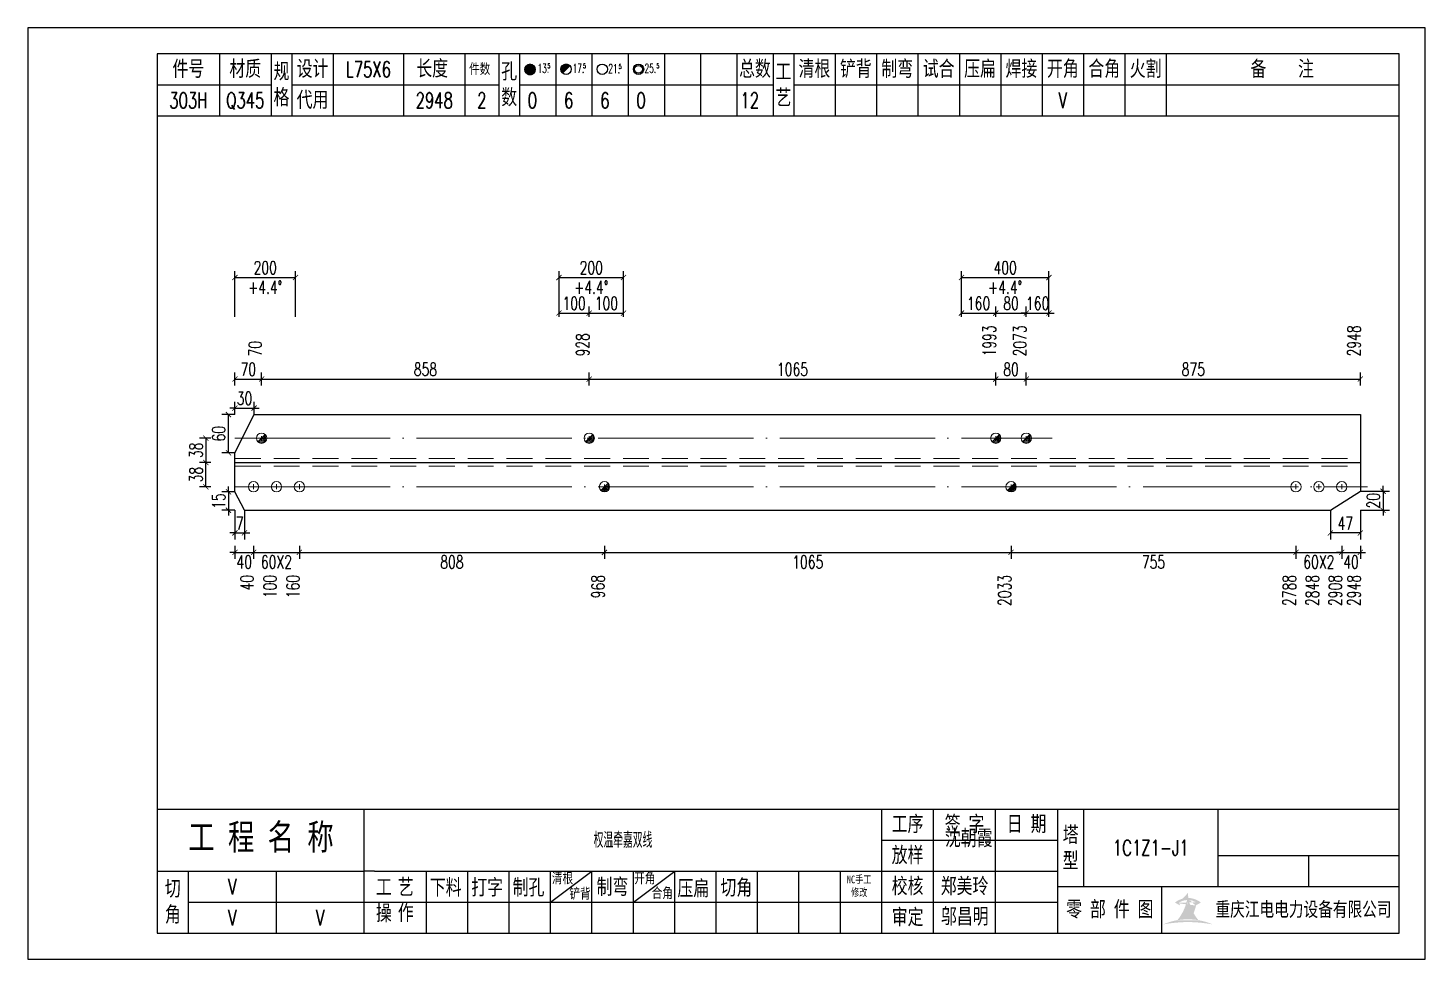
# Model space of a CAD drawing. Header units: millimetres. Extents: x -524 to 9570, y -2481 to 180.
# Drawn here: x 1200 to 1470, y -1200 to -1020 of the extents above; entities that cross this region are included whole.
import ezdxf
from ezdxf.enums import TextEntityAlignment as Align

# ---------------------------------------------------------------- set-up
doc = ezdxf.new("R2010")
doc.units = ezdxf.units.MM
doc.header["$LTSCALE"] = 20
doc.header["$PDMODE"] = 1
doc.linetypes.add('DASHDOT2X', pattern=[1.75, 1.5, -0.125, 0, -0.125])
doc.linetypes.add('HIDDEN', pattern=[0.375, 0.25, -0.125])
for name, color, linetype, lineweight in [('1', 7, 'Continuous', 25), ('11', 1, 'Continuous', 13), ('2', 1, 'HIDDEN', 13), ('5', 7, 'Continuous', 13), ('7', 3, 'DASHDOT2X', 13)]:
    doc.layers.add(name, color=color, linetype=linetype, lineweight=lineweight)
doc.styles.get("Standard").update_dxf_attribs({"font": 'simplex', "width": 0.7, "bigfont": 'gbhzfs.shx'})
doc.styles.add('SYMBOL_TXT', font='txt.shx', dxfattribs={"width": 0.6})
doc.styles.add('TITLE_TXT', font='simplex.shx', dxfattribs={"width": 0.75, "height": 2.5, "bigfont": 'gbhzfs.shx'})
doc.dimstyles.new('dimStyle4', dxfattribs={"dimtxt": 2.5, "dimasz": 1, "dimexe": 1.25, "dimexo": 0, "dimgap": 0.63, "dimtad": 2, "dimzin": 0, "dimdsep": 46, "dimtxsty": 'standard', "dimblk": 'ARCHTICK', "dimblk1": 'ARCHTICK', "dimblk2": 'ARCHTICK', "dimcen": 0.09, "dimadec": 0, "dimazin": 0, "dimtfac": 1, "dimtdec": 1, "dimtix": 1, "dimtmove": 2, "dimatfit": 3, "dimfxl": 0, "dimtolj": 1, "dimtzin": 0, "dimarcsym": 0})
doc.dimstyles.get("Standard").update_dxf_attribs({"dimtxt": 2.5, "dimasz": 1, "dimexe": 1.25, "dimexo": 0, "dimgap": 0.63, "dimtad": 1, "dimzin": 0, "dimdsep": 46, "dimtxsty": 'standard', "dimblk": 'ARCHTICK', "dimblk1": 'ARCHTICK', "dimblk2": 'ARCHTICK', "dimcen": 0.09, "dimadec": 0, "dimazin": 0, "dimtfac": 1, "dimtdec": 1, "dimtix": 1, "dimtmove": 2, "dimatfit": 3, "dimfxl": 0, "dimtolj": 1, "dimtzin": 0, "dimarcsym": 0})
pattern_1 = [(0, (-3, 0), (0, 0.0125), [])]

# ---------------------------------------------------------------- blocks, each defined once
blk = doc.blocks.new('M12_HOLE')
h = blk.add_hatch()
h.set_pattern_fill('LINE', scale=0.1, style=0)
h.set_pattern_definition(pattern_1)
h.paths.add_polyline_path([(-5, 0, 1), (-1, 0, 1)])
at = {"color": 7}
blk.add_circle((-3, 0), 2, dxfattribs=at)
at = {"color": 7, "attachment_point": 1, "style": 'SYMBOL_TXT'}
for s, insert, char_height, width in [('13\\f??|b0|i0|c0|p54;.', (-0.1170648347537053, 2.110404609075999), 3.5, 5.707453662650948), ('5', (3.739322910876695, 2.264550918150206), 1.8, 2.930899999712656)]:
    blk.add_mtext(s, dxfattribs=dict(at, insert=insert, char_height=char_height, width=width))
blk = doc.blocks.new('M16_HOLE')
h = blk.add_hatch()
h.set_pattern_fill('LINE', scale=0.1, style=0)
h.set_pattern_definition(pattern_1)
h.paths.add_polyline_path([(-1.585786437626905, 1.414213562373095, 0.668178637919299), (-5, 0, 0.198912367379658), (-4.414213562373095, -1.414213562373095)])
at = {"color": 7}
blk.add_circle((-3, 0), 2, dxfattribs=at)
at = {"color": 7, "attachment_point": 1, "style": 'SYMBOL_TXT'}
for s, insert, char_height, width in [('17.', (-0.443935574240129, 2.13042063441452), 3.5, 6.3164), ('5', (3.564570640825252, 2.25180437378188), 1.8, 1.822)]:
    blk.add_mtext(s, dxfattribs=dict(at, insert=insert, char_height=char_height, width=width))
blk = doc.blocks.new('M20_HOLE')
at = {"color": 7}
blk.add_circle((-3, 0), 2, dxfattribs=at)
at = {"color": 7, "attachment_point": 1, "style": 'SYMBOL_TXT'}
for s, insert, char_height, width in [('21.', (-0.6868754558352066, 2.009036737063269), 3.5, 6.0735), ('5', (3.321630759230175, 2.009036737063269), 1.8, 1.4576)]:
    blk.add_mtext(s, dxfattribs=dict(at, insert=insert, char_height=char_height, width=width))
blk = doc.blocks.new('M24_HOLE')
at = {"color": 7}
for radius in [2, 1.5]:
    blk.add_circle((-3, 0), radius, dxfattribs=at)
at = {"color": 7, "attachment_point": 1, "style": 'SYMBOL_TXT'}
for s, insert, char_height, width in [('25.', (-0.6868754558352066, 2.13042063441452), 3.5, 2.4294), ('5', (3.928980201610216, 2.25180437378188), 1.8, 1.9435)]:
    blk.add_mtext(s, dxfattribs=dict(at, insert=insert, char_height=char_height, width=width))
blk = doc.blocks.new('A$C1E394B87')
for p, q in [((270, 180), (0, 180)), ((0, 180), (0, 0)), ((270, 0), (270, 180)), ((0, 0), (270, 0))]:
    blk.add_line(p, q)
blk = doc.blocks.new('JgCard')
h = blk.add_hatch(color=256)
edge = h.paths.add_edge_path()
edge.add_arc((223.8016524729837, -21.84717885384339), 29.00860721842082, 79.81716678233735, 89.27812697573944)
edge.add_arc((224.5325955616654, -21.84717885384339), 29.00860721842082, 90.72187302426055, 100.1828332176626)
edge.add_arc((224.0279874541857, -3.830853464385541), 11.50536553551401, 89.30709440376557, 113.6959925615352, ccw=False)
edge.add_arc((224.3062605804644, -3.830853464385541), 11.50536553551401, 66.30400743846491, 90.69290559623443, ccw=False)
edge = h.paths.add_edge_path()
edge.add_arc((233.0302112674253, 13.18449056462987), 8.873034629199061, 191.5208225546964, 219.6965150385776)
edge.add_arc((215.3040367672247, 13.18449056462987), 8.873034629199061, 320.3034849614224, 348.4791774453036)
edge.add_arc((214.0326012329333, 11.43447699248611), 10.13453382683302, 338.1301204334909, 359.9154198731663)
edge.add_arc((234.3016468017167, 11.43447699248611), 10.13453382683302, 180.0845801266699, 201.8698795665091)
edge.add_line((225.937925765641, 10.90576856469295), (225.6552856147136, 10.35609493506945))
edge.add_arc((224.1679533083088, 7.853493107532699), 3.957321353349253, 91.41975307934291, 127.4827228769255)
edge.add_arc((215.3040367672247, 13.18449056462987), 8.873034629199061, 351.0860103832611, 357.2867084751834)
edge.add_line((222.396322269009, 10.90576856469295), (222.6789624199364, 10.35609493506945))
edge.add_line((222.6789624199364, 10.35609493506945), (221.7697188924139, 10.86032854938844))
edge.add_line((225.6552856147136, 10.35609493506945), (226.5654915637542, 10.86086227359522))
edge.add_arc((224.2330238305049, 7.883670059543192), 3.536460377387214, 93.80567765797379, 121.2894356209631)
edge.add_arc((224.1012242041452, 7.883670059543192), 3.536460377387214, 58.7105643790368, 86.1943223420262)
edge.add_arc((224.1679533083088, 7.853493107532699), 3.957321353349253, 52.53023982105776, 88.60436076552203)
edge.add_arc((233.0302112674253, 13.18449056462987), 8.873034629199061, 182.7132915248167, 188.9137221835162)
edge.add_line((224.1671240173246, 11.44943760304955), (224.1671240173246, 11.41951638194644))
blk.add_hatch(color=256).paths.add_polyline_path([(224.1671240173246, 11.41951638190653, 0.09534363958971465), (224.8964730213393, 7.65936347788454, -0.02857973389665951), (226.2029576453306, 7.517096850535836, -0.1235627947319866), (224.3359488967444, 11.41233217421416, -0.1204986991669159), (225.937925765641, 10.90576856469295), (225.6552856147136, 10.35609493506945), (226.5654915637542, 10.86086227359522, 0.5402417223769541), (226.575360567148, 10.99431825130466, 0.158715983985349), (224.2643381876442, 11.80964050730302, -0.02706108524003999), (224.1671240173246, 12.76445731824299, -0.02706225299216489), (224.0699034296731, 11.80959959181416, 0.1586661026302013), (221.7598355252794, 10.99377351487396, 0.5401762534625951), (221.7697205382283, 10.86032763670437, -5.881062471050359e-06), (221.7697188924139, 10.86032854938844), (222.6789624199364, 10.35609493506945), (222.396322269009, 10.90576856469295, -0.1204986991669226), (223.9982991379056, 11.41233217421416, -0.1235627947319868), (222.1312903893195, 7.517096850535836, -0.0285797338966575), (223.4377750133108, 7.65936347788454, 0.09534363958971454)])
for p, q in [((265, 175), (25, 175)), ((25, 175), (25, 5)), ((37, 175), (37, 163)), ((47, 175), (47, 163)), ((51, 175), (51, 163)), ((59, 175), (59, 163)), ((72.61005959575064, 175), (72.61005959575061, 163)), ((84.43573710762382, 175), (84.43573710762382, 163)), ((91, 175), (91, 163)), ((95, 175), (95, 163)), ((102, 175), (102, 163)), ((109, 175), (109, 163)), ((116, 175), (116, 163)), ((123, 175), (123, 163)), ((130, 175), (130, 163)), ((137, 175), (137, 163)), ((144, 175), (144, 163)), ((148, 175), (148, 163)), ((156, 175), (156, 163)), ((164, 175), (164, 163)), ((172, 175), (172, 163)), ((180, 175), (180, 163)), ((188, 175), (188, 163)), ((196, 175), (196, 163)), ((204, 175), (204, 163)), ((212, 175), (212, 163)), ((220, 175), (220, 163)), ((265, 5), (265, 175)), ((25, 169), (47, 169)), ((51, 168.9999999999999), (91, 168.9999999999999)), ((95, 168.9999999999999), (144, 168.9999999999999)), ((148, 169), (265, 169)), ((25, 163), (265, 163)), ((25, 29), (265, 29)), ((65, 17), (65, 29)), ((165, 5), (165, 29)), ((175, 5), (175, 29)), ((187, 5), (187, 29)), ((199, 5), (199, 29)), ((204, 29), (204, 14)), ((230, 14), (230, 29)), ((165, 23), (199, 23)), ((230, 20), (265, 20)), ((247.5, 20), (247.5, 14)), ((25, 17), (65, 17)), ((31, 5), (31, 17)), ((48, 17), (48, 5)), ((65, 5), (65, 17)), ((67, 17), (65, 17)), ((67, 17), (165, 17)), ((77, 5), (77, 17)), ((85, 5), (85, 17)), ((93, 5), (93, 17)), ((101, 5), (101, 17)), ((101, 11), (109, 17)), ((109, 5), (109, 17)), ((117, 5), (117, 17)), ((117, 11), (125, 17)), ((125, 5), (125, 17)), ((133, 5), (133, 17)), ((141, 5), (141, 17)), ((149, 5), (149, 17)), ((157, 5), (157, 17)), ((165, 17), (199, 17)), ((199, 14), (265, 14)), ((219.0802760739607, 14), (219.0802760739607, 5)), ((31, 11), (65, 11)), ((65, 11), (165, 11)), ((165, 11), (199, 11)), ((25, 5), (265, 5))]:
    blk.add_line(p, q)
blk.add_lwpolyline([(96.0334779468642, 171.9855941999696, -1), (98.0334779468642, 171.9855941999696, -1)], format="xyb", close=True)
for p in [(65.8050297978753, 166), (145, 96)]:
    blk.add_point(p)
blk.add_blockref('A$C1E394B87', (0, 0))
at = {"xscale": 0.5, "yscale": 0.5, "zscale": 0.5}
for name, p in [('M12_HOLE', (98.5334779468642, 171.9855941999696)), ('M16_HOLE', (105.5, 171.9999999999999)), ('M20_HOLE', (112.5, 171.9999999999999)), ('M24_HOLE', (119.5, 171.9999999999999))]:
    blk.add_blockref(name, p, dxfattribs=at)
at = {"attachment_point": 5, "style": 'TITLE_TXT'}
for s, insert, char_height, width in [('{\\fSimHei|b0|i0|c134|p2;件号}', (31, 172), 3, 15), ('{\\fSimHei|b0|i0|c134|p2;材质}', (42, 172), 3, 8), ('{\\fSimHei|b0|i0|c134|p2;规格}', (49, 169), 3, 4), ('{\\fSimHei|b0|i0|c134|p2;设计}', (55, 171.9999999999999), 3, 8.000000000000014), ('{\\fSimHei|b0|i0|c134|p2;长度}', (78.11684221050325, 172.0531705390044), 3, 8), ('{\\fSimHei|b0|i0|c134|p2;件数}', (87.3041250533895, 171.9999999999999), 2, 8.8244), ('{\\fSimHei|b0|i0|c134|p2;孔数}', (93, 169), 3, 4), ('{\\fSimHei|b0|i0|c134|p2;总数}', (140.5, 171.9999999999999), 3, 7), ('{\\fSimHei|b0|i0|c134|p2;工\\P艺}', (146, 169), 3, 4), ('{\\fSimHei|b0|i0|c134|p2;清根}', (152, 172), 3, 8), ('{\\fSimHei|b0|i0|c134|p2;铲背}', (160, 172), 3, 8), ('{\\fSimHei|b0|i0|c134|p2;制弯}', (168, 172), 3, 8.000000000000028), ('{\\fSimHei|b0|i0|c134|p2;试合}', (176, 172), 3, 8), ('{\\fSimHei|b0|i0|c134|p2;压扁}', (184, 172), 3, 8), ('{\\fSimHei|b0|i0|c134|p2;焊接}', (192, 172), 3, 8), ('{\\fSimHei|b0|i0|c134|p2;开角}', (200, 172), 3, 8.000000000000057), ('{\\fSimHei|b0|i0|c134|p2;合角}', (208, 172), 3, 8), ('{\\fSimHei|b0|i0|c134|p2;火割}', (216, 172), 3, 8), ('{\\fSimHei|b0|i0|c134|p2;备    注}', (242.3967818627186, 171.9765054582008), 3, 22), ('{\\fSimHei|b0|i0|c134|p2;代用}', (55, 166), 3, 8), ('{\\fSimHei|b0|i0|c134|p2;工序}', (170, 26), 3, 10), ('{\\fSimHei|b0|i0|c134|p2;签 字}', (181, 26), 3, 12), ('{\\fSimHei|b0|i0|c134|p2;日 期}', (193, 26), 3, 12), ('{\\fSimHei|b0|i0|c134|p2;工 程 名 称}', (45.04268864723963, 23.33842704880232), 5, 47.33333333333334), ('{\\fSimHei|b0|i0|c134|p2;^I沈朝霞}', (181.0520504248258, 23.27747906449889), 3, 12), ('{\\fSimHei|b0|i0|c134|p2;塔\\P型}', (201.5, 21.5), 3, 5.000000000000028), ('{\\fSimHei|b0|i0|c134|p2;放样}', (170, 20), 3, 10), ('{\\fSimHei|b0|i0|c134|p2;清根}', (103.3080888185272, 15.56254542211099), 2, 8), ('{\\fSimHei|b0|i0|c134|p2;开角}', (119.2123351337376, 15.54156681030855), 2, 8.000000000000057), ('{\\fSimHei|b0|i0|c134|p2;NC手工修改}', (160.6311373906198, 14.05820252967675), 1.5, 6.204069777279955), ('{\\fSimHei|b0|i0|c134|p2;切\\P角}', (28, 11), 3, 6.000000000000004), ('{\\fSimHei|b0|i0|c134|p2;工\\P操}', (68.78408056366106, 11.29930144135182), 3, 6.000000000000004), ('{\\fSimHei|b0|i0|c134|p2;艺\\P作}', (73.01340619218274, 11.29930144135182), 3, 6.000000000000004), ('{\\fSimHei|b0|i0|c134|p2;下料}', (80.74376492044746, 13.75191016783555), 3, 8), ('{\\fSimHei|b0|i0|c134|p2;打字}', (88.74376492044746, 13.75191016783555), 3, 8), ('{\\fSimHei|b0|i0|c134|p2;制孔}', (96.74376492044746, 13.75191016783555), 3, 8.000000000000028), ('{\\fSimHei|b0|i0|c134|p2;铲背}', (106.6982872637203, 12.58010217278223), 2, 8), ('{\\fSimHei|b0|i0|c134|p2;制弯}', (112.9524832210667, 13.86807755023182), 3, 8.000000000000028), ('{\\fSimHei|b0|i0|c134|p2;合角}', (122.601153766583, 12.67610618408509), 2, 8), ('{\\fSimHei|b0|i0|c134|p2;压扁}', (128.5896913500159, 13.56672241423536), 3, 8), ('{\\fSimHei|b0|i0|c134|p2;切角}', (136.8970089545677, 13.6938446517654), 3, 8), ('{\\fSimHei|b0|i0|c134|p2;校核}', (170, 14), 3, 10.00000000000003), ('{\\fSimHei|b0|i0|c134|p2;郑美玲}', (181, 14), 3, 12), ('{\\fSimHei|b0|i0|c134|p2;零 部 件 图}', (209.0827348158753, 9.5), 3, 30.76131175444226), ('{\\fSimHei|b0|i0|c134|p2;重庆江电电力设备有限公司}', (246.5086378857131, 9.475432444103376), 2.772000000000001, 63.29400000000002), ('{\\fSimHei|b0|i0|c134|p2;审定}', (170, 8), 3, 10), ('{\\fSimHei|b0|i0|c134|p2;邬昌明}', (181.0428184060297, 8.12303372435349), 3, 12)]:
    blk.add_mtext(s, dxfattribs=dict(at, insert=insert, char_height=char_height, width=width))
blk = doc.blocks.new('M20')
for p, q in [((-0.5, 0), (0.5, 0)), ((0, -0.5), (0, 0.5))]:
    blk.add_line(p, q)
blk.add_circle((0, 0), 1)
blk = doc.blocks.new('M16')
for p, q in [((-0.7071067811865476, -0.7071067811865476), (0.7071067811865475, 0.7071067811865475)), ((-0.4, 4.898425415289509e-17), (0.4, 0)), ((2.449212707644755e-17, 0.4), (0, -0.4))]:
    blk.add_line(p, q)
blk.add_circle((0, 0), 1)
for centre, radius, end in [((0, 0), 0.8, 45.00000000000001), ((0, 0), 0.6, 45.00000000000001), ((0, 0), 0.4, 45.00000000000001), ((-5.551115123125783e-17, -5.551115123125783e-17), 0.2, 45)]:
    blk.add_arc(centre, radius, 225, end)
blk = doc.blocks.new('_ArchTick')
at = {"color": 0, "linetype": 'ByBlock', "const_width": 0.15}
blk.add_lwpolyline([(-0.5, -0.5), (0.5, 0.5)], dxfattribs=at)
blk = doc.blocks.new('*D641')
at = {"layer": '11', "color": 0, "lineweight": -2}
for p, q in [((1239.999996296785, -1120.125012380202), (1239.999996296785, -1122.625012380202)), ((1243.599996296784, -1120.125012380202), (1243.599996296784, -1122.625012380202)), ((1239.999996296785, -1121.375012380202), (1238.999996296785, -1121.375012380202)), ((1239.999996296785, -1121.375012380202), (1243.599996296784, -1121.375012380202)), ((1243.599996296784, -1121.375012380202), (1244.599996296784, -1121.375012380202))]:
    blk.add_line(p, q, dxfattribs=at)
at = {"layer": 'Defpoints', "color": 0}
for p in [(1239.999996296785, -1120.125012380202), (1243.599996296784, -1120.125012380202), (1243.599996296784, -1121.375012380202)]:
    blk.add_point(p, dxfattribs=at)
at = {"layer": '11', "color": 0, "lineweight": -2}
blk.add_blockref('_ArchTick', (1239.999996296785, -1121.375012380202), dxfattribs=at)
at = {"layer": '11', "color": 0, "lineweight": -2, "rotation": 180}
blk.add_blockref('_ArchTick', (1243.599996296784, -1121.375012380202), dxfattribs=at)
at = {"layer": '11', "color": 0, "insert": (1241.799996296784, -1123.255012380202), "char_height": 2.5, "attachment_point": 5}
blk.add_mtext('\\A1;40', dxfattribs=at)
blk = doc.blocks.new('*D642')
at = {"layer": '11', "color": 0, "lineweight": -2}
for p, q in [((1243.599996296784, -1120.125012380202), (1243.599996296784, -1122.625012380202)), ((1252.453403645533, -1120.125012380202), (1252.453403645533, -1122.625012380202)), ((1243.599996296784, -1121.375012380202), (1252.453403645533, -1121.375012380202))]:
    blk.add_line(p, q, dxfattribs=at)
at = {"layer": 'Defpoints', "color": 0}
for p in [(1243.599996296784, -1120.125012380202), (1252.453403645533, -1120.125012380202), (1252.453403645533, -1121.375012380202)]:
    blk.add_point(p, dxfattribs=at)
at = {"layer": '11', "color": 0, "lineweight": -2, "rotation": 180}
blk.add_blockref('_ArchTick', (1243.599996296784, -1121.375012380202), dxfattribs=at)
at = {"layer": '11', "color": 0, "lineweight": -2}
blk.add_blockref('_ArchTick', (1252.453403645533, -1121.375012380202), dxfattribs=at)
at = {"layer": '11', "color": 0, "insert": (1248.026699971158, -1123.255012380202), "char_height": 2.5, "attachment_point": 5}
blk.add_mtext('\\A1;60X2', dxfattribs=at)
blk = doc.blocks.new('*D643')
at = {"layer": '11', "color": 0, "lineweight": -2}
for p, q in [((1252.453403645533, -1120.125012380202), (1252.453403645533, -1122.625012380202)), ((1311.417482243371, -1120.125012380202), (1311.417482243371, -1122.625012380202)), ((1252.453403645533, -1121.375012380202), (1311.417482243371, -1121.375012380202))]:
    blk.add_line(p, q, dxfattribs=at)
at = {"layer": 'Defpoints', "color": 0}
for p in [(1252.453403645533, -1120.125012380202), (1311.417482243371, -1120.125012380202), (1311.417482243371, -1121.375012380202)]:
    blk.add_point(p, dxfattribs=at)
at = {"layer": '11', "color": 0, "lineweight": -2, "rotation": 180}
blk.add_blockref('_ArchTick', (1252.453403645533, -1121.375012380202), dxfattribs=at)
at = {"layer": '11', "color": 0, "lineweight": -2}
blk.add_blockref('_ArchTick', (1311.417482243371, -1121.375012380202), dxfattribs=at)
at = {"layer": '11', "color": 0, "insert": (1281.935442944452, -1123.255012380202), "char_height": 2.5, "attachment_point": 5}
blk.add_mtext('\\A1;808', dxfattribs=at)
blk = doc.blocks.new('*D644')
at = {"layer": '11', "color": 0, "lineweight": -2}
for p, q in [((1311.417482243371, -1120.125012380202), (1311.417482243371, -1122.625012380202)), ((1389.991472463527, -1120.125012380202), (1389.991472463527, -1122.625012380202)), ((1311.417482243371, -1121.375012380202), (1389.991472463527, -1121.375012380202))]:
    blk.add_line(p, q, dxfattribs=at)
at = {"layer": 'Defpoints', "color": 0}
for p in [(1311.417482243371, -1120.125012380202), (1389.991472463527, -1120.125012380202), (1389.991472463527, -1121.375012380202)]:
    blk.add_point(p, dxfattribs=at)
at = {"layer": '11', "color": 0, "lineweight": -2, "rotation": 180}
blk.add_blockref('_ArchTick', (1311.417482243371, -1121.375012380202), dxfattribs=at)
at = {"layer": '11', "color": 0, "lineweight": -2}
blk.add_blockref('_ArchTick', (1389.991472463527, -1121.375012380202), dxfattribs=at)
at = {"layer": '11', "color": 0, "insert": (1350.704477353449, -1123.255012380202), "char_height": 2.5, "attachment_point": 5}
blk.add_mtext('\\A1;1065', dxfattribs=at)
blk = doc.blocks.new('*D645')
at = {"layer": '11', "color": 0, "lineweight": -2}
for p, q in [((1389.991472463527, -1120.125012380202), (1389.991472463527, -1122.625012380202)), ((1445.046588948037, -1120.125012380202), (1445.046588948037, -1122.625012380202)), ((1389.991472463527, -1121.375012380202), (1445.046588948037, -1121.375012380202))]:
    blk.add_line(p, q, dxfattribs=at)
at = {"layer": 'Defpoints', "color": 0}
for p in [(1389.991472463527, -1120.125012380202), (1445.046588948037, -1120.125012380202), (1445.046588948037, -1121.375012380202)]:
    blk.add_point(p, dxfattribs=at)
at = {"layer": '11', "color": 0, "lineweight": -2, "rotation": 180}
blk.add_blockref('_ArchTick', (1389.991472463527, -1121.375012380202), dxfattribs=at)
at = {"layer": '11', "color": 0, "lineweight": -2}
blk.add_blockref('_ArchTick', (1445.046588948037, -1121.375012380202), dxfattribs=at)
at = {"layer": '11', "color": 0, "insert": (1417.519030705782, -1123.255012380202), "char_height": 2.5, "attachment_point": 5}
blk.add_mtext('\\A1;755', dxfattribs=at)
blk = doc.blocks.new('*D646')
at = {"layer": '11', "color": 0, "lineweight": -2}
for p, q in [((1445.046588948037, -1120.125012380202), (1445.046588948037, -1122.625012380202)), ((1453.899996296786, -1120.125012380202), (1453.899996296786, -1122.625012380202)), ((1445.046588948037, -1121.375012380202), (1453.899996296786, -1121.375012380202))]:
    blk.add_line(p, q, dxfattribs=at)
at = {"layer": 'Defpoints', "color": 0}
for p in [(1445.046588948037, -1120.125012380202), (1453.899996296786, -1120.125012380202), (1453.899996296786, -1121.375012380202)]:
    blk.add_point(p, dxfattribs=at)
at = {"layer": '11', "color": 0, "lineweight": -2, "rotation": 180}
blk.add_blockref('_ArchTick', (1445.046588948037, -1121.375012380202), dxfattribs=at)
at = {"layer": '11', "color": 0, "lineweight": -2}
blk.add_blockref('_ArchTick', (1453.899996296786, -1121.375012380202), dxfattribs=at)
at = {"layer": '11', "color": 0, "insert": (1449.473292622411, -1123.255012380202), "char_height": 2.5, "attachment_point": 5}
blk.add_mtext('\\A1;60X2', dxfattribs=at)
blk = doc.blocks.new('*D647')
at = {"layer": '11', "color": 0, "lineweight": -2}
for p, q in [((1453.899996296786, -1120.125012380202), (1453.899996296786, -1122.625012380202)), ((1457.499996296785, -1120.125012380202), (1457.499996296785, -1122.625012380202)), ((1453.899996296786, -1121.375012380202), (1452.899996296786, -1121.375012380202)), ((1453.899996296786, -1121.375012380202), (1457.499996296785, -1121.375012380202)), ((1457.499996296785, -1121.375012380202), (1458.499996296785, -1121.375012380202))]:
    blk.add_line(p, q, dxfattribs=at)
at = {"layer": 'Defpoints', "color": 0}
for p in [(1453.899996296786, -1120.125012380202), (1457.499996296785, -1120.125012380202), (1457.499996296785, -1121.375012380202)]:
    blk.add_point(p, dxfattribs=at)
at = {"layer": '11', "color": 0, "lineweight": -2}
blk.add_blockref('_ArchTick', (1453.899996296786, -1121.375012380202), dxfattribs=at)
at = {"layer": '11', "color": 0, "lineweight": -2, "rotation": 180}
blk.add_blockref('_ArchTick', (1457.499996296785, -1121.375012380202), dxfattribs=at)
at = {"layer": '11', "color": 0, "insert": (1455.699996296786, -1123.255012380202), "char_height": 2.5, "attachment_point": 5}
blk.add_mtext('\\A1;40', dxfattribs=at)
blk = doc.blocks.new('*D653')
at = {"layer": '11', "color": 0, "lineweight": -2}
for p, q in [((1239.999996296785, -1109.673345713535), (1237.499996296785, -1109.673345713535)), ((1238.749996296785, -1109.673345713535), (1238.749996296785, -1108.673345713535)), ((1238.749996296785, -1109.673345713535), (1238.749996296785, -1113.250012380202)), ((1239.999996296785, -1113.250012380202), (1237.499996296785, -1113.250012380202)), ((1238.749996296785, -1113.250012380202), (1238.749996296785, -1114.250012380202))]:
    blk.add_line(p, q, dxfattribs=at)
at = {"layer": 'Defpoints', "color": 0}
for p in [(1239.999996296785, -1109.673345713535), (1238.749996296785, -1113.250012380202), (1239.999996296785, -1113.250012380202)]:
    blk.add_point(p, dxfattribs=at)
at = {"layer": '11', "color": 0, "lineweight": -2}
for p, rotation in [((1238.749996296785, -1109.673345713535), 270), ((1238.749996296785, -1113.250012380202), 90)]:
    blk.add_blockref('_ArchTick', p, dxfattribs=dict(at, rotation=rotation))
at = {"layer": '11', "color": 0, "insert": (1236.869996296785, -1111.461679046869), "char_height": 2.5, "attachment_point": 5, "rotation": 90}
blk.add_mtext('\\A1;15', dxfattribs=at)
blk = doc.blocks.new('*D654')
at = {"layer": '11', "color": 0, "lineweight": -2}
for p, q in [((1239.999996296785, -1113.250012380202), (1239.999996296785, -1118.875012380202)), ((1241.849996296784, -1113.250012380202), (1241.849996296784, -1118.875012380202)), ((1239.999996296785, -1117.625012380202), (1238.999996296785, -1117.625012380202)), ((1239.999996296785, -1117.625012380202), (1241.849996296784, -1117.625012380202)), ((1241.849996296784, -1117.625012380202), (1242.849996296784, -1117.625012380202))]:
    blk.add_line(p, q, dxfattribs=at)
at = {"layer": 'Defpoints', "color": 0}
for p in [(1239.999996296785, -1113.250012380202), (1241.849996296784, -1113.250012380202), (1241.849996296784, -1117.625012380202)]:
    blk.add_point(p, dxfattribs=at)
at = {"layer": '11', "color": 0, "lineweight": -2}
blk.add_blockref('_ArchTick', (1239.999996296785, -1117.625012380202), dxfattribs=at)
at = {"layer": '11', "color": 0, "lineweight": -2, "rotation": 180}
blk.add_blockref('_ArchTick', (1241.849996296784, -1117.625012380202), dxfattribs=at)
at = {"layer": '11', "color": 0, "insert": (1240.924996296784, -1115.745012380202), "char_height": 2.5, "attachment_point": 5}
blk.add_mtext('\\A1;7', dxfattribs=at)
blk = doc.blocks.new('*D656')
at = {"layer": '11', "color": 0, "lineweight": -2}
for p, q in [((1239.999996296785, -1094.750012380202), (1239.999996296785, -1092.250012380202)), ((1243.699996296786, -1094.750012380202), (1243.699996296786, -1092.250012380202)), ((1239.999996296785, -1093.500012380202), (1238.999996296785, -1093.500012380202)), ((1239.999996296785, -1093.500012380202), (1243.699996296786, -1093.500012380202)), ((1243.699996296786, -1093.500012380202), (1244.699996296786, -1093.500012380202))]:
    blk.add_line(p, q, dxfattribs=at)
at = {"layer": 'Defpoints', "color": 0}
for p in [(1239.999996296785, -1094.750012380202), (1243.699996296786, -1093.500012380202), (1243.699996296786, -1094.750012380202)]:
    blk.add_point(p, dxfattribs=at)
at = {"layer": '11', "color": 0, "lineweight": -2}
blk.add_blockref('_ArchTick', (1239.999996296785, -1093.500012380202), dxfattribs=at)
at = {"layer": '11', "color": 0, "lineweight": -2, "rotation": 180}
blk.add_blockref('_ArchTick', (1243.699996296786, -1093.500012380202), dxfattribs=at)
at = {"layer": '11', "color": 0, "insert": (1241.849996296785, -1091.620012380202), "char_height": 2.5, "attachment_point": 5}
blk.add_mtext('\\A1;30', dxfattribs=at)
blk = doc.blocks.new('*D657')
at = {"layer": '11', "color": 0, "lineweight": -2}
for p, q in [((1457.499996296785, -1109.550012380202), (1463.124996296785, -1109.550012380202)), ((1461.874996296785, -1109.550012380202), (1461.874996296785, -1108.550012380202)), ((1461.874996296785, -1109.550012380202), (1461.874996296785, -1113.250012380202)), ((1457.499996296785, -1113.250012380202), (1463.124996296785, -1113.250012380202)), ((1461.874996296785, -1113.250012380202), (1461.874996296785, -1114.250012380202))]:
    blk.add_line(p, q, dxfattribs=at)
at = {"layer": 'Defpoints', "color": 0}
for p in [(1457.499996296785, -1109.550012380202), (1457.499996296785, -1113.250012380202), (1461.874996296785, -1113.250012380202)]:
    blk.add_point(p, dxfattribs=at)
at = {"layer": '11', "color": 0, "lineweight": -2}
for p, rotation in [((1461.874996296785, -1109.550012380202), 270), ((1461.874996296785, -1113.250012380202), 90)]:
    blk.add_blockref('_ArchTick', p, dxfattribs=dict(at, rotation=rotation))
at = {"layer": '11', "color": 0, "insert": (1459.994996296785, -1111.400012380202), "char_height": 2.5, "attachment_point": 5, "rotation": 90}
blk.add_mtext('\\A1;20', dxfattribs=at)
blk = doc.blocks.new('*D658')
at = {"layer": '11', "color": 0, "lineweight": -2}
for p, q in [((1451.70332963012, -1113.250012380202), (1451.70332963012, -1118.875012380202)), ((1457.499996296785, -1113.250012380202), (1457.499996296785, -1118.875012380202)), ((1457.499996296785, -1117.625012380202), (1451.70332963012, -1117.625012380202))]:
    blk.add_line(p, q, dxfattribs=at)
at = {"layer": 'Defpoints', "color": 0}
for p in [(1451.70332963012, -1113.250012380202), (1457.499996296785, -1113.250012380202), (1451.70332963012, -1117.625012380202)]:
    blk.add_point(p, dxfattribs=at)
at = {"layer": '11', "color": 0, "lineweight": -2, "rotation": 180}
blk.add_blockref('_ArchTick', (1451.70332963012, -1117.625012380202), dxfattribs=at)
at = {"layer": '11', "color": 0, "lineweight": -2}
blk.add_blockref('_ArchTick', (1457.499996296785, -1117.625012380202), dxfattribs=at)
at = {"layer": '11', "color": 0, "insert": (1454.601662963452, -1115.745012380202), "char_height": 2.5, "attachment_point": 5}
blk.add_mtext('\\A1;47', dxfattribs=at)
blk = doc.blocks.new('*D660')
at = {"layer": '1', "color": 0, "lineweight": -2}
for p, q in [((1235.374996296785, -1099.313345713535), (1233.124996296785, -1099.313345713535)), ((1234.374996296785, -1099.313345713535), (1234.374996296785, -1104.000012380202)), ((1235.374996296785, -1104.000012380202), (1233.124996296785, -1104.000012380202))]:
    blk.add_line(p, q, dxfattribs=at)
at = {"layer": 'Defpoints', "color": 0}
for p in [(1235.374996296785, -1099.313345713535), (1234.374996296785, -1104.000012380202), (1235.374996296785, -1104.000012380202)]:
    blk.add_point(p, dxfattribs=at)
at = {"layer": '1', "color": 0, "lineweight": -2}
for p, rotation in [((1234.374996296785, -1099.313345713535), 90), ((1234.374996296785, -1104.000012380202), 270)]:
    blk.add_blockref('_ArchTick', p, dxfattribs=dict(at, rotation=rotation))
at = {"layer": '1', "color": 0, "insert": (1232.494996296785, -1101.656679046868), "char_height": 2.5, "attachment_point": 5, "rotation": 90}
blk.add_mtext('\\A1;38', dxfattribs=at)
blk = doc.blocks.new('*D669')
at = {"layer": '1', "color": 0, "lineweight": -2}
for p, q in [((1392.942608246445, -1075.875012380202), (1392.942608246445, -1073.875012380202)), ((1397.316247192161, -1075.875012380202), (1397.316247192161, -1073.875012380202)), ((1392.942608246445, -1075.125012380202), (1391.942608246445, -1075.125012380202)), ((1392.942608246445, -1075.125012380202), (1397.316247192161, -1075.125012380202)), ((1397.316247192161, -1075.125012380202), (1398.316247192161, -1075.125012380202))]:
    blk.add_line(p, q, dxfattribs=at)
at = {"layer": 'Defpoints', "color": 0}
for p in [(1392.942608246445, -1075.875012380202), (1397.316247192161, -1075.125012380202), (1397.316247192161, -1075.875012380202)]:
    blk.add_point(p, dxfattribs=at)
at = {"layer": '1', "color": 0, "lineweight": -2}
blk.add_blockref('_ArchTick', (1392.942608246445, -1075.125012380202), dxfattribs=at)
at = {"layer": '1', "color": 0, "lineweight": -2, "rotation": 180}
blk.add_blockref('_ArchTick', (1397.316247192161, -1075.125012380202), dxfattribs=at)
at = {"layer": '1', "color": 0, "insert": (1395.129427719303, -1073.245012380202), "char_height": 2.5, "attachment_point": 5}
blk.add_mtext('\\A1;160', dxfattribs=at)

msp = doc.modelspace()

# ---------------------------------------------------------------- linework, layer by layer
at = {"layer": '1'}
for p, q in [((1239.999996296785, -1102.150012380202), (1243.699996296786, -1094.750012380202)), ((1243.699996296786, -1094.750012380202), (1457.499996296785, -1094.750012380202)), ((1457.499996296785, -1094.750012380202), (1457.499996296785, -1104.000012380202)), ((1239.999996296785, -1104.000012380202), (1239.999996296785, -1102.150012380202)), ((1239.999996296785, -1109.673345713535), (1239.999996296785, -1104.000012380202)), ((1239.999996296785, -1104.000012380202), (1457.499996296785, -1104.000012380202)), ((1457.499996296785, -1104.000012380202), (1457.499996296785, -1109.550012380202)), ((1241.849996296784, -1113.250012380202), (1239.999996296785, -1109.673345713535)), ((1451.70332963012, -1113.250012380202), (1457.499996296785, -1109.550012380202)), ((1241.849996296784, -1113.250012380202), (1451.70332963012, -1113.250012380202))]:
    msp.add_line(p, q, dxfattribs=at)
at = {"layer": '2'}
for p, q in [((1239.999996296785, -1103.260012380202), (1457.499996296785, -1103.260012380202)), ((1239.999996296785, -1104.740012380202), (1457.499996296785, -1104.740012380202))]:
    msp.add_line(p, q, dxfattribs=at)
at = {"layer": '7'}
for p, q in [((1239.999996296785, -1099.313345713535), (1397.942608246445, -1099.313345713535)), ((1239.999996296785, -1108.686679046869), (1458.899996296786, -1108.686679046869))]:
    msp.add_line(p, q, dxfattribs=at)

# ---------------------------------------------------------------- block references
at = {"layer": '1'}
msp.add_blockref('JgCard', (1199.999996296785, -1200.000012380202), dxfattribs=at)
at = {"layer": '5'}
for name, p in [('M16', (1245.164483916888, -1099.313345713535)), ('M16', (1308.466346460453, -1099.313345713535)), ('M16', (1387.040336680609, -1099.313345713535)), ('M16', (1392.942608246445, -1099.313345713535)), ('M20', (1243.599996296784, -1108.686679046869)), ('M20', (1248.02669997116, -1108.686679046869)), ('M20', (1252.453403645533, -1108.686679046869)), ('M16', (1311.417482243371, -1108.686679046869)), ('M16', (1389.991472463527, -1108.686679046869)), ('M20', (1445.046588948037, -1108.686679046869)), ('M20', (1449.47329262241, -1108.686679046869)), ('M20', (1453.899996296786, -1108.686679046869))]:
    msp.add_blockref(name, p, dxfattribs=at)

# ---------------------------------------------------------------- texts
at = {"layer": '1', "width": 0.7}
for s, p in [('L75X6', (1265.805026094662, -1028.000012380202)), ('303H', (1230.999996296785, -1034.000012380202)), ('Q345', (1241.999996296785, -1034.000012380202)), ('2948', (1278.522894648471, -1034.000012380202)), ('2', (1287.717864850598, -1034.000012380202)), ('0', (1297.499996296785, -1034.000012380202)), ('6', (1304.499996296785, -1034.000012380202)), ('6', (1311.499996296785, -1034.000012380202)), ('0', (1318.499996296785, -1034.000012380202)), ('12', (1339.499996296785, -1034.000012380202)), ('V', (1399.999996296785, -1034.000012380202)), ('权温牵嘉双线', (1314.999996296785, -1177.000012380202)), ('1C1Z1-J1', (1416.999996296785, -1178.500012380202)), ('V', (1239.499996296785, -1186.000012380202)), ('V', (1239.499996296785, -1192.000012380202)), ('V', (1256.499996296785, -1192.000012380202))]:
    msp.add_text(s, height=3, dxfattribs=at).set_placement(p, align=Align.MIDDLE_CENTER)
for p in [(1245.857807998294, -1068.875012380202), (1308.869410828469, -1068.875012380202), (1388.858252191982, -1068.875012380202)]:
    msp.add_text('+4.4°', height=2.5, dxfattribs=at).set_placement(p, align=Align.TOP_CENTER)
for s, p in [('928', (1308.466346460453, -1083.500012380202)), ('1993', (1387.040336680609, -1083.500012380202)), ('2073', (1392.942608246445, -1083.500012380202)), ('2948', (1457.499996296785, -1083.500012380202)), ('70', (1245.164483916888, -1083.500012380202))]:
    msp.add_text(s, height=2.5, rotation=90, dxfattribs=at).set_placement(p)
for s, p in [('40', (1243.599996296784, -1125.750012380202)), ('100', (1248.02669997116, -1125.750012380202)), ('160', (1252.453403645533, -1125.750012380202)), ('968', (1311.417482243371, -1125.750012380202)), ('2033', (1389.991472463527, -1125.750012380202)), ('2788', (1445.046588948037, -1125.750012380202)), ('2848', (1449.47329262241, -1125.750012380202)), ('2908', (1453.899996296786, -1125.750012380202)), ('2948', (1457.499996296785, -1125.750012380202))]:
    msp.add_text(s, height=2.5, rotation=90, dxfattribs=at).set_placement(p, align=Align.RIGHT)

# ---------------------------------------------------------------- dimensions: what is measured, and where the dimension line sits
at = {"layer": '1'}
for base, p1, p2, text in [((1251.715619699804, -1068.250012380202), (1239.999996296785, -1075.875012380202), (1251.715619699804, -1075.875012380202), '200'), ((1315.106781529114, -1068.250012380202), (1302.632040127824, -1075.875012380202), (1315.106781529114, -1075.875012380202), '200'), ((1397.316247192161, -1068.250012380202), (1380.400257191803, -1075.875012380202), (1397.316247192161, -1075.875012380202), '400'), ((1308.466346460453, -1075.125012380202), (1302.632040127824, -1075.875012380202), (1308.466346460453, -1075.875012380202), '100'), ((1315.106781529114, -1075.125012380202), (1308.466346460453, -1075.875012380202), (1315.106781529114, -1075.875012380202), '100'), ((1387.040336680609, -1075.125012380202), (1380.400257191803, -1075.875012380202), (1387.040336680609, -1075.875012380202), '160'), ((1392.942608246445, -1075.125012380202), (1387.040336680609, -1075.875012380202), (1392.942608246445, -1075.875012380202), '80')]:
    msp.add_linear_dim(base=base, p1=p1, p2=p2, text=text, dimstyle='standard', override={"dimtxt": 2.5}, dxfattribs=at).render()
dim = msp.add_linear_dim(base=(1397.316247192161, -1075.125012380202), p1=(1392.942608246445, -1075.875012380202), p2=(1397.316247192161, -1075.875012380202), text='160', dimstyle='standard', override={"dimtxt": 2.5}, dxfattribs=at)
dim.commit()
dim.dimension.update_dxf_attribs({"geometry": '*D669', "text_midpoint": (1395.129427719303, -1073.245012380202)})
dim = msp.add_linear_dim(base=(1234.374996296785, -1104.000012380202), p1=(1235.374996296785, -1099.313345713535), p2=(1235.374996296785, -1104.000012380202), angle=90, text='38', dimstyle='standard', override={"dimtxt": 2.5}, dxfattribs=at)
dim.commit()
dim.dimension.update_dxf_attribs({"geometry": '*D660', "text_midpoint": (1232.494996296785, -1101.656679046868)})
msp.add_linear_dim(base=(1234.374996296785, -1104.000012380202), p1=(1235.374996296785, -1108.686679046869), p2=(1235.374996296785, -1104.000012380202), angle=90, text='38', dimstyle='standard', override={"dimtxt": 2.5}, dxfattribs=at).render()
at = {"layer": '11'}
for base, p1, p2, text in [((1245.164483916888, -1087.875012380202), (1239.999996296785, -1089.125012380202), (1245.164483916888, -1089.125012380202), '70'), ((1308.466346460453, -1087.875012380202), (1245.164483916888, -1089.125012380202), (1308.466346460453, -1089.125012380202), '858'), ((1387.040336680609, -1087.875012380202), (1308.466346460453, -1089.125012380202), (1387.040336680609, -1089.125012380202), '1065'), ((1392.942608246445, -1087.875012380202), (1387.040336680609, -1089.125012380202), (1392.942608246445, -1089.125012380202), '80'), ((1457.499996296785, -1087.875012380202), (1392.942608246445, -1089.125012380202), (1457.499996296785, -1089.125012380202), '875')]:
    msp.add_linear_dim(base=base, p1=p1, p2=p2, text=text, dimstyle='standard', override={"dimtxt": 2.5}, dxfattribs=at).render()
for base, p1, p2, text, dimstyle, picture, middle in [((1243.699996296786, -1093.500012380202), (1239.999996296785, -1094.750012380202), (1243.699996296786, -1094.750012380202), '30', 'standard', '*D656', (1241.849996296785, -1091.620012380202)), ((1241.849996296784, -1117.625012380202), (1239.999996296785, -1113.250012380202), (1241.849996296784, -1113.250012380202), '7', 'standard', '*D654', (1240.924996296784, -1115.745012380202)), ((1451.70332963012, -1117.625012380202), (1457.499996296785, -1113.250012380202), (1451.70332963012, -1113.250012380202), '47', 'standard', '*D658', (1454.601662963452, -1115.745012380202)), ((1243.599996296784, -1121.375012380202), (1239.999996296785, -1120.125012380202), (1243.599996296784, -1120.125012380202), '40', 'dimStyle4', '*D641', (1241.799996296784, -1123.255012380202)), ((1252.453403645533, -1121.375012380202), (1243.599996296784, -1120.125012380202), (1252.453403645533, -1120.125012380202), '60X2', 'dimStyle4', '*D642', (1248.026699971158, -1123.255012380202)), ((1311.417482243371, -1121.375012380202), (1252.453403645533, -1120.125012380202), (1311.417482243371, -1120.125012380202), '808', 'dimStyle4', '*D643', (1281.935442944452, -1123.255012380202)), ((1389.991472463527, -1121.375012380202), (1311.417482243371, -1120.125012380202), (1389.991472463527, -1120.125012380202), '1065', 'dimStyle4', '*D644', (1350.704477353449, -1123.255012380202)), ((1445.046588948037, -1121.375012380202), (1389.991472463527, -1120.125012380202), (1445.046588948037, -1120.125012380202), '755', 'dimStyle4', '*D645', (1417.519030705782, -1123.255012380202)), ((1453.899996296786, -1121.375012380202), (1445.046588948037, -1120.125012380202), (1453.899996296786, -1120.125012380202), '60X2', 'dimStyle4', '*D646', (1449.473292622411, -1123.255012380202)), ((1457.499996296785, -1121.375012380202), (1453.899996296786, -1120.125012380202), (1457.499996296785, -1120.125012380202), '40', 'dimStyle4', '*D647', (1455.699996296786, -1123.255012380202))]:
    dim = msp.add_linear_dim(base=base, p1=p1, p2=p2, text=text, dimstyle=dimstyle, override={"dimtxt": 2.5}, dxfattribs=at)
    dim.commit()
    dim.dimension.update_dxf_attribs({"geometry": picture, "text_midpoint": middle})
msp.add_linear_dim(base=(1238.749996296785, -1094.750012380202), p1=(1239.999996296785, -1102.150012380202), p2=(1239.999996296785, -1094.750012380202), angle=90, text='60', dimstyle='standard', override={"dimtxt": 2.5}, dxfattribs=at).render()
for base, p1, p2, text, picture, middle in [((1238.749996296785, -1113.250012380202), (1239.999996296785, -1109.673345713535), (1239.999996296785, -1113.250012380202), '15', '*D653', (1236.869996296785, -1111.461679046869)), ((1461.874996296785, -1113.250012380202), (1457.499996296785, -1109.550012380202), (1457.499996296785, -1113.250012380202), '20', '*D657', (1459.994996296785, -1111.400012380202))]:
    dim = msp.add_linear_dim(base=base, p1=p1, p2=p2, angle=90, text=text, dimstyle='standard', override={"dimtxt": 2.5}, dxfattribs=at)
    dim.commit()
    dim.dimension.update_dxf_attribs({"geometry": picture, "text_midpoint": middle})

doc.saveas('drawing.dxf')
